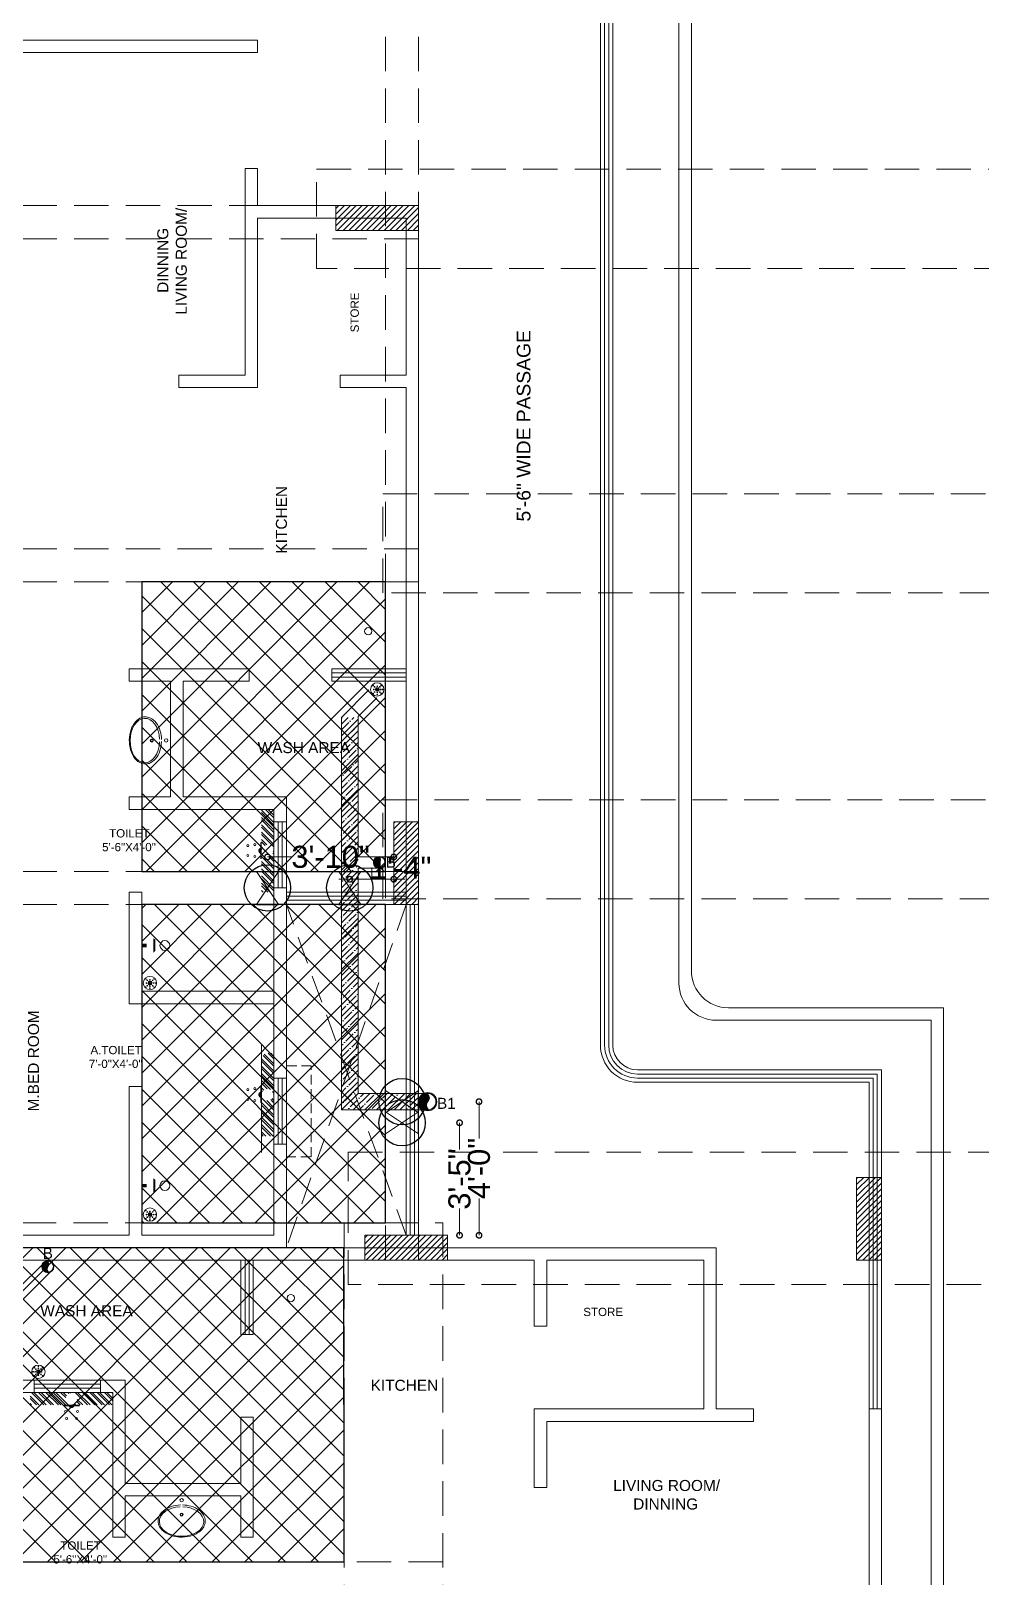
# Model space of a CAD drawing. Header units: inches. Extents: x 1807 to 67852, y 1160 to 20242.
# Drawn here: x 16834 to 17178, y 6362 to 6923 of the extents above; entities that cross this region are included whole.
import ezdxf

# ---------------------------------------------------------------- set-up
doc = ezdxf.new("R2010")
doc.units = ezdxf.units.IN
doc.header["$MEASUREMENT"] = 0
doc.header["$PDMODE"] = 35
doc.linetypes.add('DASHED', pattern=[0.75, 0.5, -0.25])
doc.layers.get('0').update_dxf_attribs({"lineweight": 20})
for name, color, linetype, lineweight in [('$TD_AUDIT_GENERATED_(67B1F)', 8, 'Continuous', 15), ('02WINDOW & DOTTED', 8, 'Continuous', 20), ('06DIM', 194, 'Continuous', 15), ('4 upvc pip hatch', 6, 'Continuous', 5), ('4. UPCV', 6, 'Continuous', 30), ('AP_TEXT', 7, 'Continuous', 13), ('Bathing', 3, 'Continuous', 30), ('COLD WATER', 4, 'Continuous', 30), ('column_01', 7, 'Continuous', 18), ('CUT OUT', 4, 'Continuous', 30), ('Dummy wall', 8, 'Continuous', 18), ('HATCH', 8, 'Continuous', 0), ('HOT LINE', 1, 'Continuous', 30), ('PROJ.', 8, 'DASHED', 20), ('RAILING', 8, 'Continuous', 25), ('Railing 01', 8, 'Continuous', 18), ('SHOP TEXT', 7, 'Continuous', 15), ('SUNK', 216, 'Continuous', 30), ('SUNK HTACH', 165, 'Continuous', 15), ('wall', 7, 'Continuous', 20), ('WINDOW', 8, 'Continuous', 15)]:
    doc.layers.add(name, color=color, linetype=linetype, lineweight=lineweight)
doc.styles.add('Krupalu', font='arial.ttf', dxfattribs={"height": 8})
doc.styles.add('Krupalu 1', font='arial.ttf')
doc.dimstyles.new('Krupalu', dxfattribs={"dimtxt": 4, "dimasz": 4, "dimexe": 0, "dimexo": 0, "dimgap": 0.09, "dimtad": 0, "dimtoh": 1, "dimdec": 0, "dimzin": 3, "dimdsep": 46, "dimlunit": 4, "dimtxsty": 'Krupalu', "dimblk": 'DOTSMALL', "dimcen": 0, "dimse1": 1, "dimse2": 1, "dimclrd": 256, "dimclre": 256, "dimclrt": 7, "dimadec": 0, "dimazin": 0, "dimtfac": 1, "dimtdec": 0, "dimtofl": 0, "dimtmove": 1, "dimatfit": 0, "dimldrblk": 'OPEN90', "dimfxl": 1, "dimtolj": 1, "dimtzin": 0, "dimlwd": -1, "dimarcsym": 0})
pattern_1 = [(45, (-2883.811179141252, 0), (-1.060660171779821, 1.060660171779821), [])]
pattern_2 = [(135, (21954.08681038093, -57380.24914522778), (5.966213466261491, 5.966213466261491), []), (45, (21954.08681038093, -57380.24914522778), (5.966213466261491, -5.966213466261491), [])]
pattern_3 = [(135, (108474.4963731052, -5551.501546265272), (-1.325825214724774, -1.325825214724774), []), (135, (108474.4963731052, -5550.61766279012), (-1.325825214724774, -1.325825214724774), [])]

# ---------------------------------------------------------------- blocks, each defined once
blk = doc.blocks.new('dfhtutrut')
at = {"layer": 'HATCH'}
h = blk.add_hatch(dxfattribs=at)
h.set_pattern_fill('ANSI31', color=256, scale=12, style=0)
h.set_pattern_definition(pattern_1)
h.paths.add_polyline_path([(142385.4290213271, -630746.9774954448), (142355.4290212801, -630746.9774959112), (142355.4290213779, -630755.9774959182), (142385.4290214417, -630755.9774954463)])
h = blk.add_hatch(dxfattribs=at)
h.set_pattern_fill('ANSI31', color=256, scale=12, style=0)
h.set_pattern_definition(pattern_1)
h.paths.add_polyline_path([(142385.4290205156, -631000.4774971147), (142385.4290200448, -630970.4774970677), (142376.4290200378, -630970.4774971668), (142376.4290205141, -631000.4774972306)])
h = blk.add_hatch(dxfattribs=at)
h.set_pattern_fill('ANSI31', color=256, scale=12, style=0)
h.set_pattern_definition(pattern_1)
h.paths.add_polyline_path([(142553.4290218332, -631129.4774953473), (142553.4290213624, -631099.4774953002), (142544.4290213554, -631099.4774953994), (142544.4290218316, -631129.4774954632)])
h = blk.add_hatch(dxfattribs=at)
h.set_pattern_fill('ANSI31', color=256, scale=12, style=0)
h.set_pattern_definition(pattern_1)
h.paths.add_polyline_path([(142395.9290197353, -631120.4774956704), (142365.9290196883, -631120.4774961412), (142365.9290197875, -631129.4774961482), (142395.9290198513, -631129.477495672)])
at = {"layer": 'column_01'}
for points in [[(142385.4290213271, -630746.9774954448), (142355.4290212801, -630746.9774959112), (142355.4290213779, -630755.9774959182), (142385.4290214417, -630755.9774954463)], [(142385.4290205156, -631000.4774971147), (142385.4290200448, -630970.4774970677), (142376.4290200378, -630970.4774971668), (142376.4290205141, -631000.4774972306)], [(142553.4290218332, -631129.4774953473), (142553.4290213624, -631099.4774953002), (142544.4290213554, -631099.4774953994), (142544.4290218316, -631129.4774954632)], [(142395.9290197353, -631120.4774956704), (142365.9290196883, -631120.4774961412), (142365.9290197875, -631129.4774961482), (142395.9290198513, -631129.477495672)]]:
    blk.add_lwpolyline(points, close=True, dxfattribs=at)
blk = doc.blocks.new('zw$137B')
at = {"layer": '$TD_AUDIT_GENERATED_(67B1F)', "linetype": 'DASHED', "lineweight": -2, "ltscale": 25}
for p, q in [((-278.9988480072061, -762.0000005643815), (-573, -762.0000005643815)), ((-278.9988480072061, -774.0000005643815), (-573, -774.0000005643815)), ((-278.9988480072061, -886.4999999457505), (-573, -886.4999999457505)), ((-278.9988480072061, -898.4999999457505), (-573, -898.4999999457505)), ((-278.9988480072061, -1003.500000202796), (-573, -1003.500000202796)), ((-278.9988480072061, -1015.500000202796), (-572.9988513979188, -1015.500000202796)), ((-572.9988513873686, -1130.999999958207), (-270.1546428534784, -1131.000000313041)), ((-306.0011481016118, -1131.000000271015), (-306.0011481016118, -1414.49999984703)), ((-270.1546428534784, -1131.00000031502), (-270.1546428534784, -1414.49999984703)), ((-572.9988513979188, -1139.999999958207), (-270.1546428534784, -1140.000000313041)), ((-270.1546428534784, -1253.9999998149), (-548.9988519625913, -1253.9999998149))]:
    blk.add_line(p, q, dxfattribs=at)
for points in [[(-290.9988480072061, -1144.500574246282), (-290.9988480072061, -148.4999999729916)], [(-278.9988480072061, -1144.500574246282), (-278.9988480072061, -148.4999999729916)]]:
    blk.add_lwpolyline(points, dxfattribs=at)
at = {"layer": '$TD_AUDIT_GENERATED_(67B1F)', "color": 1, "linetype": 'DASHED', "lineweight": -2, "ltscale": 25}
for points in [[(-316.0288677171111, -748.7500483277179), (310.1641438384186, -748.7500483276874), (310.1641438384186, -784.7500483276874), (-316.0288677171111, -784.7500483277179)], [(-292.0288677171111, -866.4991834165185), (286.1641438384186, -866.4991834165185), (286.1641438384186, -902.4991834165185), (-292.0288677171111, -902.4991834165185)], [(-292.0288677171111, -977.5000483267131), (286.1641438384186, -977.5000483266549), (286.1641438384186, -1013.500048326655), (-292.0288677171111, -1013.500048326713)], [(-304.5598517182553, -1105.368034517431), (300.138105630971, -1105.365453496087), (300.138105630971, -1153.365453496087), (-304.5598517182553, -1153.368034517431)]]:
    blk.add_lwpolyline(points, close=True, dxfattribs=at)
blk = doc.blocks.new('cutout')
at = {"layer": 'COLD WATER', "color": 2}
blk.add_circle((18212.04949203925, 6888.150701913401, 5.251875116176961), 19.59015351775577, dxfattribs=at)
at = {"layer": 'HATCH'}
for p, q in [((18221.37240216276, 6902.135067098716, 5.251875116176961), (18202.72658191563, 6874.166336728027, 5.251875116176961)), ((18202.72658191563, 6902.135067098716, 5.251875116176961), (18221.37240216276, 6874.166336728027, 5.251875116176961))]:
    blk.add_line(p, q, dxfattribs=at)
at = {"layer": 'HOT LINE', "ltscale": 10}
for p, q in [((18202.72658191563, 6902.135067098716, 5.251875116176961), (18221.37240216276, 6902.135067098716, 5.251875116176961)), ((18202.72658191563, 6874.166336728027, 5.251875116176961), (18221.37240216276, 6874.166336728027, 5.251875116176961))]:
    blk.add_line(p, q, dxfattribs=at)
blk = doc.blocks.new('GFH')
at = {"layer": 'COLD WATER'}
blk.add_circle((-276670.5082896396, -106831.1680235391), 6.303875053417869, dxfattribs=at)
at = {"layer": 'HATCH'}
for p, q in [((-276667.5082896396, -106826.6680235391), (-276673.5082896396, -106835.6680235391)), ((-276673.5082896396, -106826.6680235391), (-276667.5082896396, -106835.6680235391))]:
    blk.add_line(p, q, dxfattribs=at)
at = {"layer": 'HOT LINE', "ltscale": 10}
for p, q in [((-276673.5082896396, -106826.6680235391), (-276667.5082896396, -106826.6680235391)), ((-276673.5082896396, -106835.6680235391), (-276667.5082896396, -106835.6680235391))]:
    blk.add_line(p, q, dxfattribs=at)
blk = doc.blocks.new('_DotSmall')
at = {"color": 0, "linetype": 'ByBlock', "const_width": 0.5}
blk.add_lwpolyline([(-0.0625, 0, 1), (0.0625, 0, 1)], format="xyb", close=True, dxfattribs=at)
blk = doc.blocks.new('*D46')
at = {"layer": '06DIM'}
for p, q in [((16957.46797408062, 6619.17116477144), (16957.28797408062, 6619.17116477144)), ((16957.28797408062, 6619.17116477144), (16957.28797408062, 6615.019793693677)), ((16949.29366947858, 6615.019793693677), (16945.29366947858, 6615.019793693677)), ((16949.29366947858, 6615.019793693677), (16965.28227868266, 6615.019793693677)), ((16965.28227868266, 6615.019793693677), (16969.28227868266, 6615.019793693677))]:
    blk.add_line(p, q, dxfattribs=at)
at = {"layer": 'Defpoints', "color": 0}
for p in [(16965.28227868266, 6615.019793693677), (16949.29366947858, 6611.852726362353), (16965.28227868266, 6611.852726616082)]:
    blk.add_point(p, dxfattribs=at)
at = {"layer": '06DIM', "xscale": 4, "yscale": 4, "zscale": 4}
blk.add_blockref('_DotSmall', (16949.29366947858, 6615.019793693677), dxfattribs=at)
at = {"layer": '06DIM', "xscale": 4, "yscale": 4, "zscale": 4, "rotation": 180}
blk.add_blockref('_DotSmall', (16965.28227868266, 6615.019793693677), dxfattribs=at)
at = {"layer": '06DIM', "color": 7, "insert": (16967.8144542989, 6619.17116477144), "char_height": 8, "attachment_point": 5, "style": 'Krupalu'}
blk.add_mtext('\\A1;1\'-4"', dxfattribs=at)
blk = doc.blocks.new('_Open90')
at = {"color": 0, "linetype": 'ByBlock', "lineweight": -2}
for p, q in [((0, 0), (-1, 0)), ((-0.5, 0.5), (0, 0)), ((0, 0), (-0.5, -0.5))]:
    blk.add_line(p, q, dxfattribs=at)
blk = doc.blocks.new('*D47')
at = {"layer": '06DIM'}
for p, q in [((16919.42368380394, 6623.084555695866), (16928.5249184875, 6623.084555695866)), ((16965.28227868266, 6623.084555695866), (16956.1810439991, 6623.084555695866))]:
    blk.add_line(p, q, dxfattribs=at)
at = {"layer": 'Defpoints', "color": 0}
for p in [(16965.28227868266, 6623.084555695866), (16919.42368380394, 6611.852726218465), (16965.28227868266, 6611.852726946585)]:
    blk.add_point(p, dxfattribs=at)
at = {"layer": '06DIM', "xscale": 4, "yscale": 4, "zscale": 4, "rotation": 180}
blk.add_blockref('_DotSmall', (16919.42368380394, 6623.084555695866), dxfattribs=at)
at = {"layer": '06DIM', "xscale": 4, "yscale": 4, "zscale": 4}
blk.add_blockref('_DotSmall', (16965.28227868266, 6623.084555695866), dxfattribs=at)
at = {"layer": '06DIM', "color": 7, "insert": (16942.3529812433, 6623.084555695866), "char_height": 8, "attachment_point": 5, "style": 'Krupalu'}
blk.add_mtext('\\A1;3\'-10"', dxfattribs=at)
blk = doc.blocks.new('*D48')
at = {"layer": '06DIM'}
for p, q in [((16989.15000980984, 6526.660899030264), (16989.15000980984, 6516.977098753341)), ((16989.15000980984, 6485.852725488692), (16989.15000980984, 6495.536525765616))]:
    blk.add_line(p, q, dxfattribs=at)
at = {"layer": 'Defpoints', "color": 0}
for p in [(16968.28227986883, 6526.660899030264), (16968.28227986883, 6485.852725488692), (16989.15000980984, 6485.852725488692)]:
    blk.add_point(p, dxfattribs=at)
at = {"layer": '06DIM', "xscale": 4, "yscale": 4, "zscale": 4}
for p, rotation in [((16989.15000980984, 6526.660899030264), 90), ((16989.15000980984, 6485.852725488692), 270)]:
    blk.add_blockref('_DotSmall', p, dxfattribs=dict(at, rotation=rotation))
at = {"layer": '06DIM', "color": 7, "insert": (16989.15000980984, 6506.256812259478), "char_height": 8, "attachment_point": 5, "rotation": 90, "style": 'Krupalu'}
blk.add_mtext('\\A1;3\'-5"', dxfattribs=at)
blk = doc.blocks.new('*D49')
at = {"layer": '06DIM'}
for p, q in [((16996.22454675232, 6534.315936963892), (16996.22454675232, 6520.96832849778)), ((16996.22454675232, 6485.852725488692), (16996.22454675232, 6499.200333954803))]:
    blk.add_line(p, q, dxfattribs=at)
at = {"layer": 'Defpoints', "color": 0}
for p in [(16968.28227986884, 6534.315936963892), (16968.28227986883, 6485.852725488692), (16996.22454675232, 6485.852725488692)]:
    blk.add_point(p, dxfattribs=at)
at = {"layer": '06DIM', "xscale": 4, "yscale": 4, "zscale": 4}
for p, rotation in [((16996.22454675232, 6534.315936963892), 90), ((16996.22454675232, 6485.852725488692), 270)]:
    blk.add_blockref('_DotSmall', p, dxfattribs=dict(at, rotation=rotation))
at = {"layer": '06DIM', "color": 7, "insert": (16996.22454675232, 6510.084331226292), "char_height": 8, "attachment_point": 5, "rotation": 90, "style": 'Krupalu'}
blk.add_mtext('\\A1;4\'-0"', dxfattribs=at)

msp = doc.modelspace()

# ---------------------------------------------------------------- hatches: boundary and pattern name
at = {"layer": '4 upvc pip hatch', "lineweight": 5}
h = msp.add_hatch(dxfattribs=at)
h.set_pattern_fill('ANSI35', color=8, scale=12, style=0)
h.set_pattern_definition([(45, (-7059.606359387624, -1772.58391093791), (-2.121320343559642, 2.121320343559643), []), (45, (-7057.485039047623, -1772.58391093791), (-2.121320343559642, 2.121320343559643), [3.75, -0.75, 0, -0.75])])
h.paths.add_polyline_path([(16946.29366947858, 6673.692540928983), (16952.29366947858, 6673.692540928983), (16952.29366947858, 6537.315937048617), (16974.28227875522, 6537.315936846226), (16974.28227875522, 6531.315936846226), (16946.29366947858, 6531.315937048617)])
at = {"layer": '4 upvc pip hatch', "lineweight": 5, "ltscale": 10}
h = msp.add_hatch(dxfattribs=at)
h.set_pattern_fill('ANSI31', color=8, scale=2, style=0)
h.set_pattern_definition([(315, (-25496.31520054479, 100438.3885583463), (-0.1767766952966369, -0.1767766952966369), [])])
edge = h.paths.add_edge_path()
edge.add_spline(control_points=[(16959.94056233142, 6623.075573067656), (16960.21835506447, 6622.699612816223), (16960.90138654965, 6621.77520890593), (16959.38862909541, 6620.403516509696), (16960.04920222711, 6619.471977235409), (16960.31693969296, 6619.094414248606)], knot_values=[0, 0, 0, 0, 1.259254292856843, 3.096230486813582, 4.348223097679245, 4.348223097679245, 4.348223097679245, 4.348223097679245], degree=3, periodic=0)
edge.add_arc((16960.0822823652, 6621.080600528521), 2, 180, 276.73795711864716, ccw=False)
edge.add_arc((16960.0822823652, 6621.080600528521), 2, 94.06338523189879, 180, ccw=False)
h = msp.add_hatch(dxfattribs=at)
h.set_pattern_fill('ANSI31', color=8, scale=3, style=0)
h.set_pattern_definition([(315, (-46707.01394219475, 147260.2778737754), (-0.2651650429449554, -0.2651650429449554), [])])
edge = h.paths.add_edge_path()
edge.add_spline(control_points=[(16977.36970211957, 6537.308395857321), (16977.78639121914, 6536.744455480171), (16978.81093844692, 6535.357849614733), (16976.54180226556, 6533.300311020381), (16977.5326619631, 6531.903002108951), (16977.93426816188, 6531.336657628746)], knot_values=[0, 0, 0, 0, 1.259254292856843, 3.096230486813582, 4.348223097679245, 4.348223097679245, 4.348223097679245, 4.348223097679245], degree=3, periodic=0)
edge.add_arc((16977.58228217024, 6534.315937048619), 3, 180, 276.73795711864506, ccw=False)
edge.add_arc((16977.58228217024, 6534.315937048619), 3, 94.06338523189879, 180, ccw=False)
h = msp.add_hatch(dxfattribs=at)
h.set_pattern_fill('ANSI31', color=8, scale=2, style=0)
h.set_pattern_definition([(315, (-25616.6788385977, 100291.7907642962), (-0.1767766952966369, -0.1767766952966369), [])])
edge = h.paths.add_edge_path()
edge.add_spline(control_points=[(16839.57692427851, 6476.477779017498), (16839.85471701156, 6476.101818766065), (16840.53774849674, 6475.177414855772), (16839.0249910425, 6473.805722459538), (16839.6855641742, 6472.874183185251), (16839.95330164005, 6472.496620198448)], knot_values=[0, 0, 0, 0, 1.259254292856843, 3.096230486813582, 4.348223097679245, 4.348223097679245, 4.348223097679245, 4.348223097679245], degree=3, periodic=0)
edge.add_arc((16839.71864431229, 6474.482806478363), 2, 180, 276.73795711864716, ccw=False)
edge.add_arc((16839.71864431229, 6474.482806478363), 2, 94.06338523189879, 180, ccw=False)
at = {"layer": 'Bathing', "lineweight": 5}
for points in [[(16917.28227563845, 6628.334460257967), (16917.28227563845, 6622.370981997054), (16916.78531911674, 6622.370981997054), (16916.78531911674, 6624.287821304126, -0.6368612512272775), (16916.78531911674, 6626.417620950877), (16916.78531911674, 6628.334460257967)], [(16917.28227564712, 6628.334460257967), (16916.78531912543, 6628.334460257967), (16916.78531912543, 6622.370981997054), (16917.28227564712, 6622.370981997054)], [(16917.28227587434, 6539.834470400667), (16917.28227587434, 6533.870992139753), (16916.78531935263, 6533.870992139753), (16916.78531935263, 6535.787831446825, -0.6368612512272775), (16916.78531935263, 6537.917631093576), (16916.78531935263, 6539.834470400667)], [(16917.28227588301, 6539.834470400667), (16916.78531936132, 6539.834470400667), (16916.78531936132, 6533.870992139753), (16917.28227588301, 6533.870992139753)], [(16851.26276292668, 6424.352726242401), (16851.26276292668, 6423.855769720714), (16845.29928466577, 6423.855769720714), (16845.29928466577, 6424.352726242401)], [(16851.26276292668, 6424.352726233733), (16845.29928466577, 6424.352726233733), (16845.29928466577, 6423.855769712022), (16847.21612397284, 6423.855769712022, 0.6368612512272775), (16849.34592361959, 6423.855769712022), (16851.26276292668, 6423.855769712022)]]:
    msp.add_hatch(color=8, dxfattribs=at).paths.add_polyline_path(points)
h = msp.add_hatch(color=8, dxfattribs=at)
h.paths.add_polyline_path([(16875.57884424256, 6590.3440673894), (16875.57884424261, 6591.577853120587), (16873.78227588295, 6591.577853120587), (16873.78227588298, 6590.344067389393)])
h.paths.add_polyline_path([(16878.77278879873, 6593.083405000732), (16877.95139017107, 6593.650742926184), (16877.95139017101, 6588.271177583818), (16878.77278879873, 6589.073603196935)])
h = msp.add_hatch(color=8, dxfattribs=at)
h.paths.add_polyline_path([(16875.5788442426, 6503.235833571416), (16875.57884424265, 6504.469619302603), (16873.78227588299, 6504.469619302603), (16873.78227588302, 6503.235833571409)])
h.paths.add_polyline_path([(16878.77278879877, 6505.975171182748), (16877.95139017111, 6506.5425091082), (16877.95139017105, 6501.162943765834), (16878.77278879877, 6501.965369378951)])
at = {"layer": 'Dummy wall', "lineweight": 5, "ltscale": 10}
h = msp.add_hatch(dxfattribs=at)
h.set_pattern_fill('ANSI32', color=8, scale=5, angle=90.00000000000001, style=0)
h.set_pattern_definition(pattern_3)
h.paths.add_polyline_path([(16921.78227588302, 6610.352725795759), (16917.28227588302, 6610.352725795759), (16917.282275717, 6620.90923495744), (16917.28227569401, 6622.370981997055), (16917.2822756471, 6625.352721093876, 2.414213535522352), (16919.42368380397, 6627.494129284418, 0.4081784772964397), (16917.28227564642, 6625.396935805582), (16917.28227560021, 6628.334460257969), (16917.28227557584, 6629.884655516276), (16917.2822754112, 6640.352726125986), (16921.78227588302, 6640.352725795759), (16921.78227588302, 6616.352726436946)])
h = msp.add_hatch(dxfattribs=at)
h.set_pattern_fill('ANSI32', color=8, scale=5, angle=90.00000000000001, style=0)
h.set_pattern_definition(pattern_3)
h.paths.add_polyline_path([(16917.282275883, 6539.834470400665), (16917.282275883, 6541.384665652035), (16917.282275883, 6550.007396424069), (16918.4152678298, 6551.852726436946), (16921.7822758831, 6551.852726436946), (16921.78227588297, 6542.852726468873), (16921.78227588297, 6521.852726436946), (16921.42368403986, 6521.852726436946), (16921.42368403986, 6536.087462499281, 0.0916162614194295), (16921.56509219673, 6536.852726436946, 1), (16917.282275883, 6536.852726436946)])
h = msp.add_hatch(dxfattribs=at)
h.set_pattern_fill('ANSI32', color=8, scale=5, angle=90.00000000000001, style=0)
h.set_pattern_definition(pattern_3)
h.paths.add_polyline_path([(16917.42368403986, 6521.852726436946), (16917.42368403986, 6536.087462499303, 0.6880721096036829), (16921.42368403986, 6536.087462499281), (16921.42368403986, 6521.852726436946)])
h = msp.add_hatch(dxfattribs=at)
h.set_pattern_fill('ANSI32', color=8, scale=5, style=0)
h.set_pattern_definition([(315, (4671.426756403423, 97981.56682370054), (-1.325825214724774, -1.325825214724774), []), (315, (4672.310639878575, 97981.56682370054), (-1.325825214724774, -1.325825214724774), [])])
h.paths.add_polyline_path([(16833.28102846447, 6428.852726478302), (16833.28102846447, 6424.352726478302), (16843.83753762616, 6424.352726312276), (16845.29928466577, 6424.352726289286), (16848.28102376259, 6424.352726242385, -2.414213535522352), (16850.42243195313, 6426.494134399247, -0.4081784772964397), (16848.3252384743, 6424.352726241696), (16851.26276292668, 6424.352726195495), (16852.81295818499, 6424.352726171115), (16863.2810287947, 6424.352726006478), (16863.28102846447, 6428.852726478302), (16839.28102910566, 6428.852726478302)])
at = {"layer": 'SUNK HTACH', "ltscale": 10}
h = msp.add_hatch(dxfattribs=at)
h.set_pattern_fill('ANSI37', color=8, scale=67.5, angle=180, style=0)
h.set_pattern_definition(pattern_2)
h.paths.add_polyline_path([(16962.28228217024, 6722.852726475508), (16873.78227877944, 6722.852726475508), (16873.78227877944, 6617.852726218463), (16962.28228217024, 6617.852726218463)])
h = msp.add_hatch(dxfattribs=at)
h.set_pattern_fill('ANSI37', color=8, scale=67.5, angle=180, style=0)
h.set_pattern_definition([(135, (21954.08681038093, -57380.24914522778), (5.966213466261491, 5.966213466261491), []), (45.00000000000001, (21954.08681038093, -57380.24914522778), (5.966213466261491, -5.966213466261491), [])])
h.paths.add_polyline_path([(16873.78227878208, 6490.352726560126), (16962.28228196321, 6490.35272578747), (16962.28228237727, 6605.852726453622), (16873.78227877681, 6605.852726453622)])
h = msp.add_hatch(dxfattribs=at)
h.set_pattern_fill('ANSI37', color=8, scale=67.5, angle=180, style=0)
h.set_pattern_definition(pattern_2)
h.paths.add_polyline_path([(16947.20381029017, 6481.352726285635), (16716.20495581332, 6481.352726285635), (16716.28112759899, 6367.352726606359), (16947.27998207583, 6367.352726606359)])

# ---------------------------------------------------------------- linework, layer by layer
at = {"layer": '02WINDOW & DOTTED', "color": 8, "linetype": 'DASHED', "lineweight": 5, "ltscale": 20}
for p, q in [((16969.78227797565, 6485.852726197625), (16926.28227877944, 6605.852726453622)), ((16969.78227737768, 6605.852726453622), (16926.28227877944, 6481.352726463052))]:
    msp.add_line(p, q, dxfattribs=at)
at = {"layer": '4. UPCV', "color": 8, "lineweight": 5, "ltscale": 10}
for p, q in [((16946.29366947858, 6673.692540928983), (16956.28228217025, 6683.68115362065)), ((16952.29366947858, 6674.035686679486), (16959.11070925273, 6680.852726453637)), ((16946.29366947858, 6673.692540928983), (16946.29366947858, 6531.315937048617)), ((16952.29366947858, 6674.035686679486), (16952.29366947858, 6623.080600528521)), ((16960.0822823652, 6623.080600528521), (16952.29366947858, 6623.080600528521)), ((16952.29366947858, 6619.080600528521), (16952.29366947858, 6537.315937048617)), ((16960.0822823652, 6619.080600528521), (16952.29366947858, 6619.080600528521)), ((16977.58228217023, 6537.315937048617), (16952.29366947858, 6537.315937048617)), ((16977.58228217023, 6531.315937048617), (16946.29366947858, 6531.315937048617)), ((16828.12662652887, 6460.010275184333), (16841.19554151988, 6473.079190175335)), ((16828.46977227939, 6466.010275184331), (16838.36711439514, 6475.907617300081)), ((16815.4531585156, 6460.010275184333), (16836.11070722175, 6439.352726478186))]:
    msp.add_line(p, q, dxfattribs=at)
for centre, radius in [((16960.0822823652, 6621.080600528521), 2.2), ((16960.0822823652, 6621.080600528521), 2), ((16977.58228217024, 6534.315937048619), 3.3), ((16977.58228217024, 6534.315937048619), 3), ((16839.71864431229, 6474.482806478363), 2.2), ((16839.71864431229, 6474.482806478363), 2)]:
    msp.add_circle(centre, radius, dxfattribs=at)
for points, knots in [([(16959.94056233142, 6623.075573067656), (16960.21835497588, 6622.699612936322), (16960.90138419738, 6621.775208850101), (16959.38863144694, 6620.403516547801), (16960.04920231111, 6619.471977117048), (16960.31693969296, 6619.094414248606)], [0, 0, 0, 0, 1.259253890506048, 3.096229289577268, 4.348221507847651, 4.348221507847651, 4.348221507847651, 4.348221507847651]), ([(16977.36970211957, 6537.308395857321), (16977.78639113063, 6536.744455600261), (16978.81093609461, 6535.357849558892), (16976.54180461713, 6533.300311058517), (16977.53266204713, 6531.903001990604), (16977.93426816188, 6531.336657628746)], [0, 0, 0, 0, 1.888881036914295, 4.644344532956827, 6.522333056650295, 6.522333056650295, 6.522333056650295, 6.522333056650295]), ([(16839.57692427851, 6476.477779017498), (16839.85471692297, 6476.101818886161), (16840.53774614447, 6475.177414799946), (16839.02499339403, 6473.805722497644), (16839.6855642582, 6472.87418306689), (16839.95330164005, 6472.496620198448)], [0, 0, 0, 0, 1.259253890506048, 3.096229289577268, 4.348221507847651, 4.348221507847651, 4.348221507847651, 4.348221507847651])]:
    msp.add_open_spline(points, degree=3, knots=knots, dxfattribs=at)
at = {"layer": 'Bathing', "color": 8, "lineweight": 5, "extrusion": (-2.764237678960602e-10, 0.0005301243182328594, 0.9999998594840939)}
msp.add_circle((16956.01510160009, 6704.956523489421, 4.005828775057635), 1.323438652761297, dxfattribs=at)
at = {"layer": 'Bathing', "color": 8, "lineweight": 5}
for centre, radius in [((16959.28228217025, 6683.852726453622), 2.421044871691265), ((16957.83545914766, 6685.299549476289), 0.1287538472970482), ((16957.83545914766, 6682.405903430941), 0.1287538472970482), ((16958.05169962342, 6683.852726453622), 0.1287538472970482), ((16958.05169962342, 6683.852726453622), 0.1287538472970482), ((16958.32608049812, 6684.808928125762), 0.1287538472970482), ((16958.32608049812, 6682.896524781472), 0.1287538472970482), ((16958.77595491934, 6683.852726453622), 0.1287538472970482), ((16958.77595491934, 6683.852726453622), 0.1287538472970482), ((16958.84889539756, 6684.286113226199), 0.1287538472970482), ((16958.84889539756, 6683.419339681042), 0.1287538472970482), ((16959.28228217025, 6685.001069773882), 0.1287538472970482), ((16959.28228217025, 6684.357958257731), 0.1287538472970482), ((16959.28228217025, 6683.852726453622), 0.1287538472970482), ((16959.28228217025, 6683.347494649481), 0.1287538472970482), ((16959.28228217025, 6682.704383133352), 0.1287538472970482), ((16959.28228217025, 6681.980885737312), 0.1287538472970482), ((16959.71566894266, 6684.286113226199), 0.1287538472970482), ((16959.71566894266, 6683.419339681042), 0.1287538472970482), ((16959.7886094209, 6683.852726453622), 0.1287538472970482), ((16959.7886094209, 6683.852726453622), 0.1287538472970482), ((16960.23848384237, 6684.808928125762), 0.1287538472970482), ((16960.23848384237, 6682.896524781472), 0.1287538472970482), ((16960.51286471685, 6683.852726453622), 0.1287538472970482), ((16960.51286471685, 6683.852726453622), 0.1287538472970482), ((16960.72910519287, 6685.299549476289), 0.1287538472970482), ((16960.72910519287, 6682.405903430941), 0.1287538472970482), ((16961.22102280073, 6683.852726453622), 0.1287538472970482), ((16961.22102280073, 6683.852726453622), 0.1287538472970482), ((16877.44601377168, 6665.311808702883), 0.5477062227527695), ((16877.44601377168, 6665.311808702883), 0.4032960061653105), ((16882.66674130979, 6665.371545969158), 0.6155345738159739), ((16912.32203398303, 6627.184744253347, -2), 0.3614599308186252), ((16912.32203398303, 6627.184744253347, -2), 0.3614599308186252), ((16912.32203398303, 6623.609146213348, -2), 0.3614599308186252), ((16912.32203398303, 6623.609146213348, -2), 0.3614599308186252), ((16914.88089390372, 6627.547761510225, -2), 0.3614599308186252), ((16914.88089390372, 6627.547761510225, -2), 0.3614599308186252), ((16914.88089390372, 6623.246128956507, -2), 0.3614599308186252), ((16914.88089390372, 6623.246128956507, -2), 0.3614599308186252), ((16876.78227588305, 6577.35272643695), 2.421044871691265), ((16875.33545286046, 6578.799549459616), 0.1287538472970482), ((16878.22909890567, 6578.799549459616), 0.1287538472970482), ((16875.33545286046, 6575.905903414268), 0.1287538472970482), ((16875.55169333621, 6577.35272643695), 0.1287538472970482), ((16875.55169333621, 6577.35272643695), 0.1287538472970482), ((16875.82607421092, 6578.308928109089), 0.1287538472970482), ((16875.82607421092, 6576.396524764799), 0.1287538472970482), ((16876.27594863214, 6577.35272643695), 0.1287538472970482), ((16876.27594863214, 6577.35272643695), 0.1287538472970482), ((16876.34888911035, 6577.786113209526), 0.1287538472970482), ((16876.34888911035, 6576.91933966437), 0.1287538472970482), ((16876.78227588305, 6578.501069757209), 0.1287538472970482), ((16876.78227588305, 6577.857958241058), 0.1287538472970482), ((16876.78227588305, 6577.35272643695), 0.1287538472970482), ((16876.78227588305, 6576.847494632808), 0.1287538472970482), ((16876.78227588305, 6576.204383116679), 0.1287538472970482), ((16876.78227588305, 6575.480885720639), 0.1287538472970482), ((16877.21566265546, 6577.786113209526), 0.1287538472970482), ((16877.21566265546, 6576.91933966437), 0.1287538472970482), ((16877.2886031337, 6577.35272643695), 0.1287538472970482), ((16877.2886031337, 6577.35272643695), 0.1287538472970482), ((16877.73847755517, 6578.308928109089), 0.1287538472970482), ((16877.73847755517, 6576.396524764799), 0.1287538472970482), ((16878.01285842965, 6577.35272643695), 0.1287538472970482), ((16878.01285842965, 6577.35272643695), 0.1287538472970482), ((16878.22909890567, 6575.905903414268), 0.1287538472970482), ((16878.72101651352, 6577.35272643695), 0.1287538472970482), ((16878.72101651352, 6577.35272643695), 0.1287538472970482), ((16912.32203421893, 6538.684754396047, 2), 0.3614599308186252), ((16912.32203421893, 6538.684754396047, 2), 0.3614599308186252), ((16912.32203421893, 6535.109156356048, 2), 0.3614599308186252), ((16912.32203421893, 6535.109156356048, 2), 0.3614599308186252), ((16914.88089413961, 6539.047771652924, 2), 0.3614599308186252), ((16914.88089413961, 6539.047771652924, 2), 0.3614599308186252), ((16914.88089413961, 6534.746139099207, 2), 0.3614599308186252), ((16914.88089413961, 6534.746139099207, 2), 0.3614599308186252), ((16876.78227595775, 6493.352726575376), 2.421044871691265), ((16875.33545293516, 6494.799549598043), 0.1287538472970482), ((16878.22909898037, 6494.799549598043), 0.1287538472970482), ((16875.33545293516, 6491.905903552695), 0.1287538472970482), ((16875.55169341091, 6493.352726575376), 0.1287538472970482), ((16875.55169341091, 6493.352726575376), 0.1287538472970482), ((16875.82607428562, 6494.308928247516), 0.1287538472970482), ((16875.82607428562, 6492.396524903226), 0.1287538472970482), ((16876.27594870683, 6493.352726575376), 0.1287538472970482), ((16876.27594870683, 6493.352726575376), 0.1287538472970482), ((16876.34888918505, 6493.786113347953), 0.1287538472970482), ((16876.34888918505, 6492.919339802796), 0.1287538472970482), ((16876.78227595775, 6494.501069895636), 0.1287538472970482), ((16876.78227595775, 6493.857958379485), 0.1287538472970482), ((16876.78227595775, 6493.352726575376), 0.1287538472970482), ((16876.78227595775, 6492.847494771235), 0.1287538472970482), ((16876.78227595775, 6492.204383255106), 0.1287538472970482), ((16876.78227595775, 6491.480885859066), 0.1287538472970482), ((16877.21566273015, 6493.786113347953), 0.1287538472970482), ((16877.21566273015, 6492.919339802796), 0.1287538472970482), ((16877.2886032084, 6493.352726575376), 0.1287538472970482), ((16877.2886032084, 6493.352726575376), 0.1287538472970482), ((16877.73847762987, 6494.308928247516), 0.1287538472970482), ((16877.73847762987, 6492.396524903226), 0.1287538472970482), ((16878.01285850435, 6493.352726575376), 0.1287538472970482), ((16878.01285850435, 6493.352726575376), 0.1287538472970482), ((16878.22909898037, 6491.905903552695), 0.1287538472970482), ((16878.72101658822, 6493.352726575376), 0.1287538472970482), ((16878.72101658822, 6493.352726575376), 0.1287538472970482), ((16836.2810291646, 6436.352726478201), 2.421044871691265), ((16834.40918844829, 6436.352726478201), 0.1287538472970482), ((16834.83420614191, 6437.79954950082), 0.1287538472970482), ((16834.83420614191, 6434.905903455609), 0.1287538472970482), ((16835.13268584433, 6436.352726478201), 0.1287538472970482), ((16835.32482749245, 6437.308928150318), 0.1287538472970482), ((16835.32482749245, 6435.396524806069), 0.1287538472970482), ((16835.77579736045, 6436.352726478201), 0.1287538472970482), ((16835.84764239202, 6436.786113250606), 0.1287538472970482), ((16835.84764239202, 6435.919339705504), 0.1287538472970482), ((16836.2810291646, 6438.291467108675), 0.1287538472970482), ((16836.2810291646, 6438.291467108675), 0.1287538472970482), ((16836.2810291646, 6437.583309024802), 0.1287538472970482), ((16836.2810291646, 6437.583309024802), 0.1287538472970482), ((16836.2810291646, 6436.859053728853), 0.1287538472970482), ((16836.2810291646, 6436.859053728853), 0.1287538472970482), ((16836.2810291646, 6436.352726478201), 0.1287538472970482), ((16836.2810291646, 6435.846399227285), 0.1287538472970482), ((16836.2810291646, 6435.846399227285), 0.1287538472970482), ((16836.2810291646, 6435.122143931365), 0.1287538472970482), ((16836.2810291646, 6435.122143931365), 0.1287538472970482), ((16836.71441593717, 6436.786113250606), 0.1287538472970482), ((16836.71441593717, 6435.919339705504), 0.1287538472970482), ((16836.7862609687, 6436.352726478201), 0.1287538472970482), ((16837.23723083674, 6437.308928150318), 0.1287538472970482), ((16837.23723083674, 6435.396524806069), 0.1287538472970482), ((16837.42937248486, 6436.352726478201), 0.1287538472970482), ((16837.72785218726, 6437.79954950082), 0.1287538472970482), ((16837.72785218726, 6434.905903455609), 0.1287538472970482), ((16846.17443162522, 6421.951344499004, -2), 0.3614599308186252), ((16846.17443162522, 6421.951344499004, -2), 0.3614599308186252), ((16850.47606417894, 6421.951344499004, -2), 0.3614599308186252), ((16850.47606417894, 6421.951344499004, -2), 0.3614599308186252), ((16846.53744888206, 6419.392484578322, -2), 0.3614599308186252), ((16846.53744888206, 6419.392484578322, -2), 0.3614599308186252), ((16850.11304692206, 6419.392484578322, -2), 0.3614599308186252), ((16850.11304692206, 6419.392484578322, -2), 0.3614599308186252), ((16888.29984863787, 6389.737191905069), 0.6155345738159739), ((16888.2401113716, 6384.516464366961), 0.5477062227527695), ((16888.2401113716, 6384.516464366961), 0.4032960061653105)]:
    msp.add_circle(centre, radius, dxfattribs=at)
at = {"layer": 'Bathing', "color": 8, "lineweight": 5, "ltscale": 3}
for centre in [(16882.19059191967, 6590.960960255019), (16882.19059191971, 6503.852726437035)]:
    msp.add_circle(centre, 1.779722321782173, dxfattribs=at)
at = {"layer": 'Bathing', "color": 8, "lineweight": 5, "extrusion": (0.0005301243182328594, -2.76423767798678e-10, 0.9999998594840939)}
msp.add_circle((16927.88338967162, 6463.085552197867, 9.425254572348429), 1.323438652761297, dxfattribs=at)
at = {"layer": 'Bathing', "color": 8, "lineweight": 5}
msp.add_ellipse((16874.93429887614, 6665.311808702883), major_axis=(1.484532673765726e-10, -8.056748866623227), ratio=0.663757989353429, start_param=1.630195805320386, end_param=7.796446130066844, dxfattribs=at)
at = {"layer": 'Bathing', "color": 8, "lineweight": 5, "extrusion": (0, 0, -1)}
msp.add_ellipse((16888.2401113716, 6382.004749471414), major_axis=(-8.056748866623227, 1.484517873758159e-10), ratio=0.663757989353429, start_param=1.630195805320396, end_param=7.796446130067069, dxfattribs=at)
at = {"layer": 'Bathing', "color": 8, "lineweight": 5}
for points, knots in [([(16880.96858185942, 6665.697028206427), (16880.94030544804, 6666.744139221495), (16880.78134362678, 6667.783730114925), (16880.16832212555, 6669.879753790561), (16879.66867156727, 6670.90747183957), (16878.40077155976, 6672.570308381923), (16877.63074402489, 6673.205945330787), (16876.18488059631, 6673.824781097819), (16875.54763586856, 6673.942553159895), (16874.28148340694, 6673.875877181532), (16873.65485255742, 6673.691878385025), (16872.49015891327, 6673.057963183148), (16871.95154254897, 6672.609334648119), (16871.00366443991, 6671.504641178062), (16870.59395682348, 6670.848460464038), (16869.77861598176, 6669.055430850012), (16869.46310901434, 6667.835612888912), (16869.21819008539, 6665.314930700579), (16869.2890767505, 6664.015549802918), (16869.80615090676, 6661.583121892412), (16870.25176048574, 6660.451257161096), (16871.44985310295, 6658.57192647585), (16872.20329052031, 6657.823796330833), (16873.70558580694, 6656.996914608286), (16874.41557636207, 6656.805530963464), (16875.12755164823, 6656.805530963464)], [1.610972373639783, 1.610972373639783, 1.610972373639783, 1.610972373639783, 1.985827239866159, 1.985827239866159, 2.425310698292767, 2.425310698292767, 2.864794156719375, 2.864794156719375, 3.176532129011759, 3.176532129011759, 3.488270101304142, 3.488270101304142, 3.800008073596525, 3.800008073596525, 4.111746045888909, 4.111746045888909, 4.567037032492656, 4.567037032492656, 5.022328019096402, 5.022328019096402, 5.477619005700146, 5.477619005700146, 5.932909992303892, 5.932909992303892, 6.283185307179585, 6.283185307179585, 6.283185307179585, 6.283185307179585]), ([(16875.12755164823, 6656.805530963464), (16875.59077148188, 6656.805530963464), (16876.05372206088, 6656.88578396465), (16877.36055632129, 6657.342402347595), (16878.15525575892, 6657.924211034317), (16879.48117166087, 6659.498298330464), (16880.01479644045, 6660.49082392291), (16880.73117824453, 6662.647831782231), (16880.93021803633, 6663.800211969296), (16880.96694322249, 6664.963808013241)], [0, 0, 0, 0, 0.2278934061597285, 0.2278934061597285, 0.6673768645863363, 0.6673768645863363, 1.106860323012944, 1.106860323012944, 1.523520708206541, 1.523520708206541, 1.523520708206541, 1.523520708206541]), ([(16888.62533087514, 6388.039032454695), (16889.67244189021, 6388.010756043315), (16890.71203278364, 6387.851794222055), (16892.80805645928, 6387.238772720832), (16893.83577450828, 6386.739122162549), (16895.49861105064, 6385.471222155034), (16896.1342479995, 6384.701194620173), (16896.75308376653, 6383.255331191589), (16896.87085582861, 6382.618086463835), (16896.80417985025, 6381.351934002223), (16896.62018105374, 6380.725303152698), (16895.98626585186, 6379.560609508544), (16895.53763731683, 6379.021993144246), (16894.43294384678, 6378.074115035188), (16893.77676313275, 6377.664407418755), (16891.98373351873, 6376.849066577042), (16890.76391555763, 6376.533559609617), (16888.24323336929, 6376.28864068067), (16886.94385247163, 6376.359527345781), (16884.51142456113, 6376.876601502043), (16883.37955982981, 6377.322211081022), (16881.50022914456, 6378.520303698233), (16880.75209899955, 6379.273741115589), (16879.925217277, 6380.776036402216), (16879.73383363218, 6381.486026957346), (16879.73383363218, 6382.198002243507)], [1.610972373639783, 1.610972373639783, 1.610972373639783, 1.610972373639783, 1.985827239866159, 1.985827239866159, 2.425310698292767, 2.425310698292767, 2.864794156719375, 2.864794156719375, 3.176532129011759, 3.176532129011759, 3.488270101304142, 3.488270101304142, 3.800008073596525, 3.800008073596525, 4.111746045888909, 4.111746045888909, 4.567037032492656, 4.567037032492656, 5.022328019096402, 5.022328019096402, 5.477619005700146, 5.477619005700146, 5.932909992303892, 5.932909992303892, 6.283185307179585, 6.283185307179585, 6.283185307179585, 6.283185307179585]), ([(16879.73383363218, 6382.198002243507), (16879.73383363218, 6382.661222077155), (16879.81408663336, 6383.124172656162), (16880.27070501631, 6384.431006916571), (16880.85251370303, 6385.225706354197), (16882.42660099918, 6386.551622256147), (16883.41912659162, 6387.085247035726), (16885.57613445095, 6387.801628839812), (16886.72851463801, 6388.00066863161), (16887.89211068196, 6388.037393817771)], [0, 0, 0, 0, 0.2278934061597285, 0.2278934061597285, 0.6673768645863363, 0.6673768645863363, 1.106860323012944, 1.106860323012944, 1.523520708206541, 1.523520708206541, 1.523520708206541, 1.523520708206541])]:
    msp.add_open_spline(points, degree=3, knots=knots, dxfattribs=at)
at = {"layer": 'PROJ.', "color": 8, "lineweight": 5, "ltscale": 7}
msp.add_lwpolyline([(16926.28227877944, 6514.352726453622), (16935.28227877944, 6514.352726453622), (16935.28227877944, 6547.352726453622), (16926.28227877944, 6547.352726453622)], dxfattribs=at)
at = {"layer": 'RAILING', "color": 8, "lineweight": 5}
for p, q in [((17040.28113017741, 7321.352726259791), (17040.28113017747, 6554.852726463052)), ((17041.78113017741, 7321.352726259791), (17041.7811301775, 6554.852726463285)), ((17043.28113017741, 7316.852726259791), (17043.28113017747, 6554.852726463285)), ((17044.78113017741, 7316.852726259791), (17044.78113017747, 6554.852726463285)), ((16969.78227877944, 6610.352726453622), (16926.28227877932, 6610.352726453622)), ((16969.78227877944, 6605.852726453622), (16926.28227877932, 6605.852726453622)), ((16969.78227737768, 6605.852726367009), (16969.78227968844, 6485.852726181676)), ((16971.28227737768, 6605.85272639588), (16971.28227968844, 6485.852726210547)), ((16972.78227737768, 6605.852726424751), (16972.78227968844, 6485.852726239418)), ((16974.28227737768, 6605.852726453622), (16974.28227968844, 6485.852726268289)), ((17142.282280097, 6545.852726463052), (17053.78113017747, 6545.852726463052)), ((17142.282280097, 6545.852726463052), (17142.282280097, 6422.852726463052)), ((17140.782280097, 6544.352726463052), (17053.78113017747, 6544.352726463052)), ((17139.282280097, 6542.852726463052), (17053.78113017747, 6542.852726463052)), ((17137.782280097, 6541.352726463052), (17053.78113017747, 6541.352726463052)), ((17137.782280097, 6541.352726463052), (17137.782280097, 6422.852726462936)), ((17139.282280097, 6542.852726463052), (17139.282280097, 6422.852726463052)), ((17140.782280097, 6544.352726463052), (17140.782280097, 6422.852726463052))]:
    msp.add_line(p, q, dxfattribs=at)
for radius in [13.5, 12, 10.5, 9]:
    msp.add_arc((17053.78113017753, 6554.852726463285), radius, 180, 270, dxfattribs=at)
at = {"layer": 'Railing 01', "color": 8, "lineweight": 5}
for p, q in [((16969.78227877944, 6608.852726453622), (16926.28227877932, 6608.852726453622)), ((16969.78227877944, 6607.352726453622), (16926.28227877932, 6607.352726453622))]:
    msp.add_line(p, q, dxfattribs=at)
at = {"layer": 'SUNK'}
for points in [[(16962.28228217024, 6722.852726475508), (16873.78227877944, 6722.852726475508), (16873.78227877944, 6617.852726218463), (16962.28228217024, 6617.852726218463)], [(16873.78227878208, 6490.352726560126), (16962.28228196321, 6490.35272578747), (16962.28228237727, 6605.852726453622), (16873.78227877681, 6605.852726453622)]]:
    msp.add_lwpolyline(points, close=True, dxfattribs=at)
at = {"layer": 'SUNK', "elevation": 2}
msp.add_lwpolyline([(16947.20381029017, 6481.352726285635), (16716.20495581332, 6481.352726285635), (16716.28112759899, 6367.352726606359), (16947.27998207583, 6367.352726606359)], close=True, dxfattribs=at)
at = {"layer": 'wall'}
for p, q in [((17068.78113017741, 7316.852726259791), (17068.78113017747, 6577.352726463052)), ((17073.28113017741, 7312.352726259791), (17073.28113017747, 6581.852726463052)), ((16680.28227877944, 6919.352726453622), (16915.78227877944, 6919.352726453622)), ((16738.78227877955, 6919.352726412179), (16915.78227877955, 6919.352726412179)), ((16915.78227877944, 6914.852726453622), (16915.78227877944, 6919.352726453622)), ((16915.78227877955, 6919.352726412179), (16915.78227877955, 6914.852726412179)), ((16680.28227877955, 6914.852726412179), (16915.78227877955, 6914.852726412179)), ((16738.78227877944, 6914.852726453622), (16915.78227877944, 6914.852726453622)), ((16911.28227877944, 6797.852726453622), (16911.28227877932, 6872.852726453622)), ((16911.28227877944, 6872.852726453622), (16915.78227877944, 6872.852726453622)), ((16915.78227877932, 6859.352726453622), (16915.78227877932, 6872.852726453622)), ((16915.78227877932, 6859.352726453622), (16974.28227877944, 6859.352726453622)), ((16974.28227877944, 6605.852726453622), (16974.28227877944, 6859.352726453622)), ((16915.78227877932, 6854.852726453622), (16969.78227877944, 6854.852726453622)), ((16915.78227877944, 6793.352726453622), (16915.78227877932, 6854.852726453622)), ((16969.78227877944, 6797.852726453622), (16969.78227877944, 6854.852726453622)), ((16887.28227877944, 6797.852726453622), (16911.28227877944, 6797.852726453622)), ((16887.28227877944, 6793.35272646084), (16887.28227877944, 6797.852726453622)), ((16945.78227877944, 6793.352726453622), (16945.78227877944, 6797.852726453622)), ((16945.78227877944, 6797.852726453622), (16969.78227877944, 6797.852726453622)), ((16887.28227877944, 6793.352726453622), (16915.78227877944, 6793.352726453622)), ((16945.78227877944, 6793.352726453622), (16969.78227877944, 6793.352726453622)), ((16969.78227877944, 6605.852726453622), (16969.78227877944, 6793.352726453622)), ((16869.28227877944, 6691.352726453622), (16912.78227877944, 6691.352726453622)), ((16869.28227877944, 6686.852726489944), (16869.28227877944, 6691.352726453622)), ((16912.78227877944, 6686.852726453622), (16912.78227877944, 6691.352726453622)), ((16942.78227877944, 6686.852726453622), (16942.78227877944, 6691.352726453622)), ((16869.28227877944, 6686.852726453622), (16884.28227877955, 6686.852726453622)), ((16884.28227877944, 6644.852726453622), (16884.28227877944, 6686.852726453622)), ((16888.78227877944, 6644.852726453622), (16888.78227877944, 6686.852726453622)), ((16888.78227877955, 6686.852726453622), (16912.78227877944, 6686.852726453622)), ((16869.28227877955, 6640.352726453622), (16869.28227877944, 6644.85272646084)), ((16884.28227877944, 6644.852726453622), (16869.28227877944, 6644.852726453622)), ((16926.28227877944, 6644.852726453622), (16888.78227877944, 6644.852726453622)), ((16926.28227877944, 6644.852726453622), (16926.28227877932, 6635.852726453622)), ((16921.78227877944, 6640.352726453622), (16869.28227877944, 6640.352726453622)), ((16921.78227877944, 6640.352726453622), (16921.78227877944, 6635.852726453622)), ((16926.28227877932, 6635.852726453622), (16921.78227877944, 6635.852726453622)), ((16873.78227877944, 6610.352726453622), (16869.28227877944, 6610.352726453622)), ((16869.28227877944, 6569.852726453622), (16869.28227877944, 6610.352726453622)), ((16873.78227877944, 6574.352726453622), (16873.78227877944, 6610.352726453622)), ((16926.28227877944, 6611.852726453622), (16921.78227877944, 6611.852726453622)), ((16921.78227877967, 6611.852726453622), (16921.78227877955, 6542.852726453622)), ((16926.28227877909, 6611.852726453622), (16926.28227877944, 6542.852726453622)), ((16969.78227877944, 6605.852726453622), (16974.28227877944, 6605.852726453622)), ((16921.78227877955, 6574.352726453622), (16873.78227877944, 6574.352726453622)), ((16921.78227877955, 6569.852726453622), (16869.28227877944, 6569.852726453622)), ((17164.782280097, 6568.352726463052), (17086.78113017747, 6568.352726463052)), ((17164.782280097, 6268.352726462936), (17164.782280097, 6568.352726463052)), ((17160.282280097, 6563.852726463052), (17082.28113017747, 6563.852726463052)), ((17160.282280097, 6563.852726463052), (17160.282280097, 6263.852726462936)), ((16917.28227877851, 6554.852726462004), (16917.28227877851, 6515.852726462004)), ((16869.28227877944, 6485.852726453622), (16869.28227877944, 6539.852726453622)), ((16873.78227877944, 6539.852726453622), (16869.28227877944, 6539.852726453622)), ((16873.78227877944, 6485.852726453622), (16873.78227877944, 6539.852726453622)), ((16926.28227877944, 6542.852726453622), (16921.78227877944, 6542.852726453622)), ((16926.28227877944, 6518.852726453622), (16921.78227877932, 6518.852726453622)), ((16921.78227877944, 6518.852726453622), (16921.78227877944, 6485.852726453622)), ((16926.28227877944, 6518.852726453622), (16926.28227877944, 6481.352726453622)), ((17133.28227955404, 6476.85213591653), (17133.28227955404, 6506.852135753665)), ((17133.28227955404, 6506.852135753665), (17142.282280097, 6506.852135753665)), ((17142.282280097, 6506.852135753665), (17142.282280097, 6476.85213591653)), ((16869.28227877944, 6485.852726453622), (16708.78227877955, 6485.852726453622)), ((16921.78227877944, 6485.852726453622), (16873.78227877944, 6485.852726453622)), ((16926.28227877944, 6481.352726453622), (16680.28227877944, 6481.352726453622)), ((16828.78228009697, 6481.352726463052), (17082.282280097, 6481.352726463052)), ((17082.282280097, 6422.852726462936), (17082.282280097, 6481.352726463052)), ((16828.78228009697, 6476.852726463052), (17016.282280097, 6476.852726463052)), ((17016.282280097, 6452.852726463052), (17016.282280097, 6476.852726463052)), ((17020.782280097, 6452.852726463052), (17020.782280097, 6476.852726463052)), ((17020.782280097, 6476.852726463052), (17077.782280097, 6476.852726463052)), ((17077.782280097, 6422.852726462936), (17077.782280097, 6476.852726463052)), ((17142.282280097, 6476.85213591653), (17133.28227955404, 6476.85213591653)), ((17016.28228009705, 6452.852726463052), (17020.782280097, 6452.852726463052)), ((16909.782280097, 6449.852726463052), (16914.282280097, 6449.852726463052)), ((16834.78228009703, 6433.352726462703), (16765.782280097, 6433.352726463052)), ((16834.782280097, 6433.352726463052), (16834.782280097, 6428.852726463052)), ((16867.782280097, 6433.352726463052), (16858.782280097, 6433.352726462936)), ((16858.782280097, 6433.352726462936), (16858.782280097, 6428.852726463052)), ((16867.782280097, 6433.352726463052), (16867.782280097, 6395.852726463052)), ((16834.782280097, 6428.852726463285), (16765.782280097, 6428.852726463168)), ((16863.282280097, 6428.852726463052), (16858.782280097, 6428.852726463052)), ((16863.282280097, 6428.852726463052), (16863.282280097, 6376.352726463052)), ((17016.282280097, 6394.352726463052), (17016.282280097, 6422.852726463052)), ((17016.282280097, 6422.852726463052), (17077.782280097, 6422.852726462936)), ((17082.282280097, 6422.852726462936), (17095.78228009703, 6422.852726462936)), ((17095.782280097, 6418.352726463052), (17095.782280097, 6422.852726463052)), ((17137.782280097, 6422.852726463052), (17142.282280097, 6422.852726463052)), ((17137.782280097, 6245.852726463052), (17137.782280097, 6422.852726463052)), ((17142.282280097, 6187.352726463052), (17142.282280097, 6422.852726463052)), ((16909.782280097, 6419.852726463052), (16914.282280097, 6419.852726463052)), ((16909.782280097, 6395.852726463168), (16909.782280097, 6419.852726463052)), ((16914.282280097, 6376.352726463052), (16914.282280097, 6419.852726463052)), ((17020.782280097, 6394.352726463052), (17020.782280097, 6418.352726463052)), ((17020.782280097, 6418.352726463052), (17095.78228009703, 6418.352726462936)), ((16867.782280097, 6395.852726463052), (16909.782280097, 6395.852726463052)), ((17016.28228010421, 6394.352726463052), (17020.782280097, 6394.352726463052)), ((16867.782280097, 6391.352726463052), (16909.782280097, 6391.352726463052)), ((16867.782280097, 6391.352726463052), (16867.782280097, 6376.352726463052)), ((16909.782280097, 6376.352726463052), (16909.782280097, 6391.352726463168)), ((16863.28228009697, 6376.352726463168), (16867.78228010424, 6376.352726463052)), ((16909.78228013332, 6376.352726463052), (16914.282280097, 6376.352726463052))]:
    msp.add_line(p, q, dxfattribs=at)
for centre in [(17086.78113017747, 6581.852726463052), (17082.28113017747, 6577.352726463052)]:
    msp.add_arc(centre, 13.5, 180, 270, dxfattribs=at)
at = {"layer": 'WINDOW', "color": 8, "lineweight": 5}
for p, q in [((16942.78227877944, 6691.352726453622), (16969.78227877944, 6691.352726453622)), ((16942.78227877944, 6689.852726453622), (16969.78227877944, 6689.852726453622)), ((16942.78227877944, 6688.352726453622), (16969.78227877944, 6688.352726453622)), ((16942.78227877944, 6686.852726453622), (16969.78227877944, 6686.852726453622)), ((16921.78227877944, 6635.852726453622), (16921.78227877944, 6611.852726453622)), ((16923.28227877944, 6635.852726453622), (16923.28227877944, 6611.852726453622)), ((16924.78227877944, 6635.852726453622), (16924.78227877944, 6611.852726453622)), ((16926.28227877944, 6635.852726453622), (16926.28227877944, 6611.852726453622)), ((16921.78227877944, 6542.852726453622), (16921.78227877944, 6518.852726453622)), ((16923.28227877944, 6542.852726453622), (16923.28227877944, 6518.852726453622)), ((16924.78227877944, 6542.852726453622), (16924.78227877944, 6518.852726453622)), ((16926.28227877944, 6542.852726453622), (16926.28227877944, 6518.852726453622)), ((16909.782280097, 6449.852726463052), (16909.782280097, 6476.852726463052)), ((16911.282280097, 6449.852726463052), (16911.282280097, 6476.852726463052)), ((16912.782280097, 6449.852726463052), (16912.782280097, 6476.852726463052)), ((16914.282280097, 6449.852726463052), (16914.282280097, 6476.852726463052)), ((16858.782280097, 6433.352726463052), (16834.782280097, 6433.352726463052)), ((16858.782280097, 6431.852726463052), (16834.782280097, 6431.852726463052)), ((16858.782280097, 6430.352726463052), (16834.782280097, 6430.352726463052)), ((16858.782280097, 6428.852726463052), (16834.782280097, 6428.852726463052))]:
    msp.add_line(p, q, dxfattribs=at)

# ---------------------------------------------------------------- block references
at = {"layer": '$TD_AUDIT_GENERATED_(67B1F)'}
msp.add_blockref('zw$137B', (17253.28113017744, 7621.352726421259), dxfattribs=at)
at = {"layer": 'column_01'}
msp.add_blockref('dfhtutrut', (-125411.1467417362, 637606.3302214181), dxfattribs=at)
at = {"layer": 'CUT OUT'}
for name, p, xscale, yscale, zscale in [('GFH', (385813.4347368849, 149053.4100910253, -14.22222222223101), 1.333333333334158, 1.333333333334158, 1.333333333334158), ('cutout', (9135.403266763013, 3656.487670624587, -16.4755422828966), 0.4290505802837375, 0.4290505802837375, 0.4290505802837375)]:
    msp.add_blockref(name, p, dxfattribs=dict(at, xscale=xscale, yscale=yscale, zscale=zscale))
at = {"layer": 'CUT OUT', "xscale": 0.429050745019227, "yscale": 0.429050745019227, "zscale": 0.429050745019227, "rotation": 90}
for p in [(19923.64847032949, -1279.577465922559, -16.4755486087394), (19923.64847032949, -1287.232503856212, -16.4755486087394)]:
    msp.add_blockref('cutout', p, dxfattribs=at)

# ---------------------------------------------------------------- texts
at = {"layer": '4. UPCV', "color": 8, "lineweight": 5, "ltscale": 10, "style": 'Krupalu 1'}
for s, p in [('B', (16962.34569974871, 6619.200123596131)), ('B1', (16980.95298074649, 6531.710949529934)), ('B', (16837.83066120345, 6477.307250103882))]:
    msp.add_text(s, height=4, dxfattribs=at).set_placement(p)
at = {"layer": 'AP_TEXT', "style": 'Krupalu 1'}
for s, height, p in [('LIVING ROOM/', 4, (16890.1570478509, 6819.785653740457)), ('DINNING', 4, (16883.43952811362, 6827.71912861656)), ('STORE ', 3, (16952.58264043378, 6813.40052807197)), ('KITCHEN', 4, (16926.4983263221, 6733.141425946435)), ('M.BED ROOM', 4, (16836.5022945304, 6530.779776834706))]:
    msp.add_text(s, height=height, rotation=89.99999999999999, dxfattribs=at).set_placement(p)
for s, height, p in [('WASH AREA', 4, (16915.88079108459, 6660.745941237719)), ('TOILET', 3, (16861.95969890845, 6630.160854706714)), ('5\'-6"X4\'-0"', 3, (16859.41525629842, 6625.15873156447)), ('A.TOILET', 3, (16855.19670608414, 6551.533335576822)), ('7\'-0"X4\'-0"', 3, (16854.59927905448, 6546.533335576822)), ('WASH AREA', 4, (16836.98399716681, 6456.485813810779)), ('STORE ', 3, (17034.06699545953, 6456.549873255482)), ('KITCHEN', 4, (16956.8737271574, 6429.433499116507)), ('LIVING ROOM/', 4, (17044.89448684347, 6393.089492132362)), ('DINNING', 4, (17052.17792874768, 6386.374700908023)), ('TOILET', 3, (16844.26923807438, 6371.804069524105)), ('5\'-6"X4\'-0"', 3, (16841.72479546441, 6366.801946381862))]:
    msp.add_text(s, height=height, dxfattribs=at).set_placement(p)
at = {"layer": 'SHOP TEXT', "ltscale": 0.1, "style": 'Krupalu 1'}
msp.add_text('5\'-6" WIDE PASSAGE', height=5, rotation=90, dxfattribs=at).set_placement((17014.89348472886, 6744.765847786037))

# ---------------------------------------------------------------- dimensions: what is measured, and where the dimension line sits
at = {"layer": '06DIM'}
for base, p1, p2, picture, middle in [((16965.28227868266, 6623.084555695866), (16919.42368380394, 6611.852726218465), (16965.28227868266, 6611.852726946585), '*D47', (16942.3529812433, 6623.084555695866)), ((16965.28227868266, 6615.019793693677), (16949.29366947858, 6611.852726362353), (16965.28227868266, 6611.852726616082), '*D46', (16957.55797408062, 6619.17116477144))]:
    dim = msp.add_linear_dim(base=base, p1=p1, p2=p2, dimstyle='Krupalu', dxfattribs=at)
    dim.commit()
    dim.dimension.update_dxf_attribs({"geometry": picture, "text_midpoint": middle})
for base, p1, picture, middle in [((16996.22454675232, 6485.852725488692), (16968.28227986884, 6534.315936963892), '*D49', (16996.22454675232, 6510.084331226292)), ((16989.15000980984, 6485.852725488692), (16968.28227986883, 6526.660899030264), '*D48', (16989.15000980984, 6506.256812259478))]:
    dim = msp.add_linear_dim(base=base, p1=p1, p2=(16968.28227986883, 6485.852725488692), angle=90, dimstyle='Krupalu', dxfattribs=at)
    dim.commit()
    dim.dimension.update_dxf_attribs({"geometry": picture, "text_midpoint": middle})

doc.saveas('drawing.dxf')
